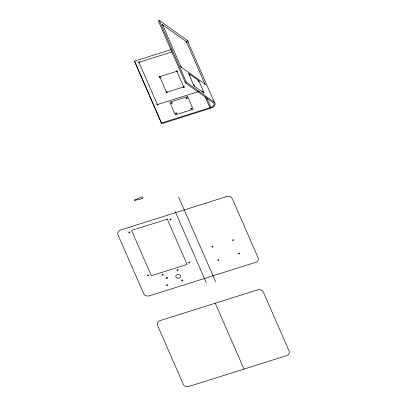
<?xml version="1.0" encoding="UTF-8"?>
<svg xmlns="http://www.w3.org/2000/svg" width="407" height="407" viewBox="0 0 407 407"><rect width="100%" height="100%" fill="white"/><g stroke="black" fill="none" stroke-linecap="round" stroke-linejoin="round"><path stroke-width="0.61" d="M159.239 20.35L158.359 20.996L185.388 82.85L213.492 102.946A3.785 2.315 -23.6 0 1 210.867 107.448L161.528 122.985L161.625 123.692L210.963 108.15A4.92 3.007 -23.6 0 0 214.377 102.299L187.347 40.446L159.239 20.35L186.269 82.204L214.377 102.299M185.388 82.85L186.269 82.204M161.625 123.692L134.503 61.131L171.393 49.512M171.983 51.898L138.919 62.312L157.387 104.568L198.265 91.697M206.766 98.056L210.867 107.448M205.113 96.764L209.91 107.748M134.503 61.131L161.528 122.985M178.678 197.217L215.634 281.786M175.015 211.177L206.324 282.824M215.237 303.225L244.017 369.083M187.347 40.446A4.92 3.007 -23.6 0 1 188.187 42.201M198.809 91.951A0.57 0.443 -7.6 0 1 198.402 91.784M166.102 92.979A0.57 0.443 -7.6 0 1 167.058 92.679M176.465 71.841A0.57 0.443 -7.6 0 1 177.544 71.841M159.386 77.127A0.57 0.443 -7.6 0 1 160.322 77.137M183.348 87.398A0.57 0.443 -7.6 0 1 184.259 87.302M162.22 24.323L162.917 25.193L162.22 24.323M180.688 66.585L181.38 67.45L180.693 66.56M186.111 41.407L186.808 42.272L186.126 41.372M189.362 74.476L190.105 75.397L189.367 74.445M193.92 84.9L194.663 85.826L193.925 84.875M198.011 80.662L198.753 81.583L198.026 80.622M202.569 91.087L203.312 92.013L202.574 91.061M204.579 83.664L205.276 84.534L204.579 83.664M134.274 200.112L134.707 200.407L142.053 198.718A1.135 0.885 -7.6 0 0 142.872 197.527A1.135 0.885 -7.6 0 0 141.336 197.08L134.274 200.112M176.897 71.266L159.732 76.674L166.57 92.313L183.735 86.905L176.897 71.266M187.668 96.596L169.785 102.223L175.3 114.85L193.183 109.218L187.668 96.596M226.496 196.627L120.726 229.94A4.543 3.541 -7.6 0 0 117.872 234.585L143.773 293.854A4.543 3.541 -7.6 0 0 149.501 295.797L255.275 262.484A4.543 3.541 -7.6 0 0 258.124 257.84L232.224 198.57A4.543 3.541 -7.6 0 0 226.496 196.627M167.323 219.17L131.563 230.428L151.343 275.707L187.103 264.443L167.323 219.17M257.499 289.916L160.307 320.528A4.543 3.541 -7.6 0 0 157.458 325.173L183.359 384.442A4.543 3.541 -7.6 0 0 189.087 386.385L286.274 355.774A4.543 3.541 -7.6 0 0 289.128 351.129L263.227 291.86A4.543 3.541 -7.6 0 0 257.499 289.916M186.472 41.819L162.576 24.735L181.044 66.992L204.935 84.076L186.472 41.819M198.738 80.591L188.441 73.224L193.956 85.846L204.253 93.213L198.738 80.591M238.823 253.943A0.57 0.443 -7.6 0 0 239.652 253.49A0.57 0.443 -7.6 0 0 238.787 253.174A0.57 0.443 -7.6 0 0 238.823 253.943M232.946 240.496A0.57 0.443 -7.6 0 0 233.776 240.044A0.57 0.443 -7.6 0 0 232.911 239.728A0.57 0.443 -7.6 0 0 232.946 240.496M212.21 247.029A0.57 0.443 -7.6 0 0 213.039 246.576A0.57 0.443 -7.6 0 0 212.169 246.26A0.57 0.443 -7.6 0 0 212.21 247.029M218.086 260.475A0.57 0.443 -7.6 0 0 218.915 260.022A0.57 0.443 -7.6 0 0 218.045 259.707A0.57 0.443 -7.6 0 0 218.086 260.475M189.026 262.937A0.605 0.473 -7.6 0 0 189.911 262.454A0.605 0.473 -7.6 0 0 188.985 262.118A0.605 0.473 -7.6 0 0 189.026 262.937M147.904 275.885A0.605 0.473 -7.6 0 0 148.784 275.407A0.605 0.473 -7.6 0 0 147.863 275.071A0.605 0.473 -7.6 0 0 147.904 275.885M129.075 232.804A0.605 0.473 -7.6 0 0 129.96 232.326A0.605 0.473 -7.6 0 0 129.034 231.99A0.605 0.473 -7.6 0 0 129.075 232.804M170.202 219.856A0.605 0.473 -7.6 0 0 171.088 219.373A0.605 0.473 -7.6 0 0 170.162 219.037A0.605 0.473 -7.6 0 0 170.202 219.856M166.951 285.495A0.605 0.473 -7.6 0 0 167.832 285.012A0.605 0.473 -7.6 0 0 166.911 284.681A0.605 0.473 -7.6 0 0 166.951 285.495M162.393 275.071A0.605 0.473 -7.6 0 0 163.278 274.588A0.605 0.473 -7.6 0 0 162.352 274.252A0.605 0.473 -7.6 0 0 162.393 275.071M177.233 270.396A0.605 0.473 -7.6 0 0 178.118 269.912A0.605 0.473 -7.6 0 0 177.193 269.576A0.605 0.473 -7.6 0 0 177.233 270.396M181.792 280.825A0.605 0.473 -7.6 0 0 182.672 280.342A0.605 0.473 -7.6 0 0 181.751 280.006A0.605 0.473 -7.6 0 0 181.792 280.825M166.565 278.368A0.758 0.59 -7.6 0 0 167.669 277.767A0.758 0.59 -7.6 0 0 166.514 277.345A0.758 0.59 -7.6 0 0 166.565 278.368M177.101 278.047A2.462 1.918 -7.6 0 0 180.693 276.088A2.462 1.918 -7.6 0 0 176.938 274.725A2.462 1.918 -7.6 0 0 177.101 278.047M183.476 87.317A0.57 0.443 -7.6 0 0 184.3 86.859A0.57 0.443 -7.6 0 0 183.43 86.549A0.57 0.443 -7.6 0 0 183.476 87.317M176.638 71.673A0.57 0.443 -7.6 0 0 177.462 71.215A0.57 0.443 -7.6 0 0 176.597 70.91A0.57 0.443 -7.6 0 0 176.638 71.673M159.473 77.081A0.57 0.443 -7.6 0 0 160.302 76.623A0.57 0.443 -7.6 0 0 159.432 76.312A0.57 0.443 -7.6 0 0 159.473 77.081M166.31 92.72A0.57 0.443 -7.6 0 0 167.135 92.262A0.57 0.443 -7.6 0 0 166.265 91.957A0.57 0.443 -7.6 0 0 166.31 92.72M157.122 104.975A0.57 0.443 -7.6 0 0 157.952 104.523A0.57 0.443 -7.6 0 0 157.087 104.212A0.57 0.443 -7.6 0 0 157.122 104.975M138.655 62.719A0.57 0.443 -7.6 0 0 139.484 62.266A0.57 0.443 -7.6 0 0 138.619 61.95A0.57 0.443 -7.6 0 0 138.655 62.719M186.431 98.575A0.605 0.473 -7.6 0 0 187.317 98.092A0.605 0.473 -7.6 0 0 186.396 97.756A0.605 0.473 -7.6 0 0 186.431 98.575M190.99 109.005A0.605 0.473 -7.6 0 0 191.875 108.521A0.605 0.473 -7.6 0 0 190.949 108.186A0.605 0.473 -7.6 0 0 190.99 109.005M171.413 103.307A0.605 0.473 -7.6 0 0 172.298 102.823A0.605 0.473 -7.6 0 0 171.372 102.488A0.605 0.473 -7.6 0 0 171.413 103.307M175.972 113.731A0.605 0.473 -7.6 0 0 176.857 113.253A0.605 0.473 -7.6 0 0 175.931 112.917A0.605 0.473 -7.6 0 0 175.972 113.731"/></g></svg>
